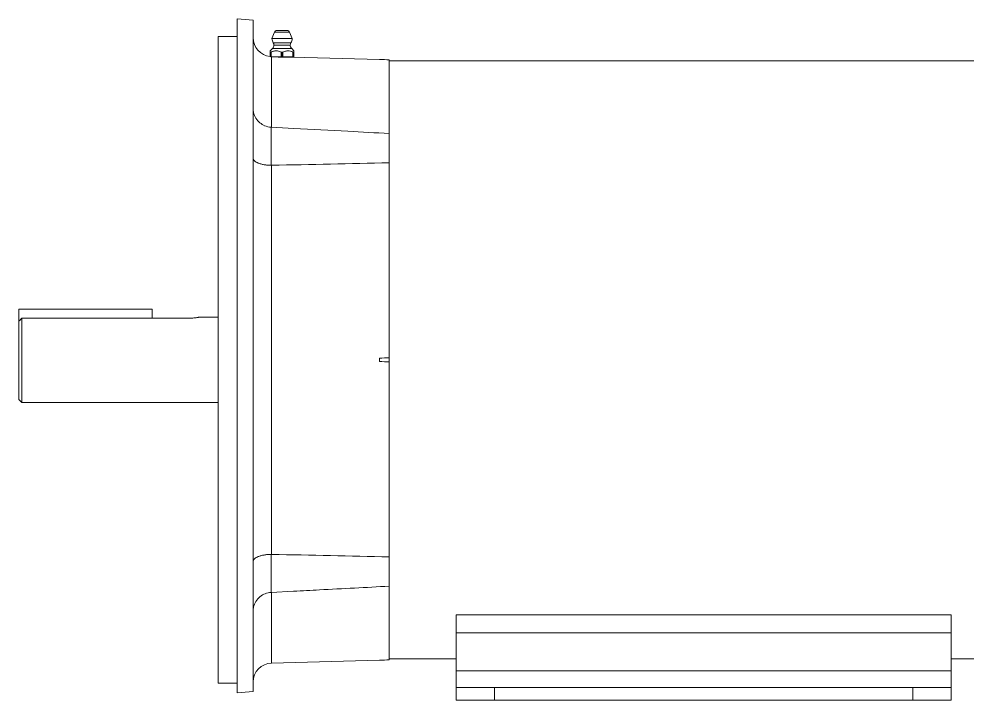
# Paper-space layout '_Back' of a CAD drawing. Header units: inches. Extents: x -9.3 to 11.8, y -4.5 to 4.5.
# Drawn here: x -9.27 to 3.18, y -4.47 to 4.48 of the extents above; entities that cross this region are included whole.
import ezdxf

# ---------------------------------------------------------------- set-up
doc = ezdxf.new("R2010")
doc.units = ezdxf.units.IN
doc.header["$MEASUREMENT"] = 0

psp = doc.layouts.new('_Back')

# ---------------------------------------------------------------- linework, layer by layer
at = {"color": 7, "linetype": 'Continuous', "lineweight": 15}
for p, q in [((-6.197, 4.461), (-6.406, 4.479)), ((-6.406, 4.479), (-6.406, -4.374)), ((-6.197, -4.356), (-6.197, 4.461)), ((-6.406, 4.249), (-6.656, 4.249)), ((-6.656, 4.249), (-6.656, -4.249)), ((-5.915, 4.307), (-5.95, 4.22)), ((-5.718, 4.307), (-5.915, 4.307)), ((-5.683, 4.22), (-5.718, 4.307)), ((-5.95, 4.22), (-5.683, 4.22)), ((-5.933, 4.166), (-5.7, 4.166)), ((-5.709, 4.135), (-5.924, 4.135)), ((-5.943, 4.091), (-5.973, 4.06)), ((-5.973, 4.043), (-5.973, 3.984)), ((-5.967, 4.041), (-5.97, 4.041)), ((-5.97, 3.984), (-5.97, 4.041)), ((-5.967, 4.041), (-5.967, 3.984)), ((-5.96, 3.983), (-5.96, 4.043)), ((-5.69, 4.091), (-5.943, 4.091)), ((-5.829, 4.043), (-5.829, 3.983)), ((-5.813, 4.041), (-5.82, 4.041)), ((-5.82, 3.984), (-5.82, 4.041)), ((-5.813, 4.041), (-5.813, 3.984)), ((-5.804, 3.983), (-5.804, 4.043)), ((-5.66, 4.06), (-5.69, 4.091)), ((-5.673, 4.043), (-5.673, 3.983)), ((-5.663, 4.041), (-5.666, 4.041)), ((-5.666, 3.984), (-5.666, 4.041)), ((-5.663, 4.041), (-5.663, 3.984)), ((-5.66, 3.983), (-5.66, 4.043)), ((-5.967, 3.984), (-5.97, 3.984)), ((-5.953, 3.982), (-5.953, 3.056)), ((-5.907, 3.98), (-5.939, 3.982)), ((-5.829, 3.978), (-5.673, 3.978)), ((-5.813, 3.984), (-5.82, 3.984)), ((-5.817, 3.978), (-5.817, 3.984)), ((-4.537, 3.947), (-5.677, 3.976)), ((-5.673, 3.978), (-5.66, 3.98)), ((-5.666, 3.984), (-5.663, 3.984)), ((-4.537, 3.946), (-4.537, 3.947)), ((-4.407, -3.943), (-4.407, 3.943)), ((4.407, 3.928), (-4.407, 3.928)), ((-5.661, 3.04), (-5.96, 3.056)), ((-5.953, 2.556), (-5.953, -2.556)), ((-9.274, -0.522), (-9.274, 0.666)), ((-7.524, 0.666), (-9.274, 0.666)), ((-7.524, 0.548), (-7.524, 0.666)), ((-9.234, 0.548), (-9.234, -0.562)), ((-7.024, 0.548), (-9.234, 0.548)), ((-6.656, 0.562), (-6.899, 0.562)), ((-4.537, -0.023), (-4.537, 0.023)), ((-9.274, -0.522), (-9.234, -0.562)), ((-9.234, -0.562), (-6.656, -0.562)), ((-5.96, -3.056), (-5.664, -3.04)), ((2.974, -3.349), (-3.527, -3.349)), ((-3.527, -4.47), (-3.527, -3.349)), ((2.974, -4.47), (2.974, -3.349)), ((2.974, -3.588), (-3.527, -3.588)), ((-5.953, -3.984), (-4.537, -3.947)), ((-4.537, -3.946), (-4.537, -3.947)), ((-3.527, -3.928), (-4.407, -3.928)), ((-3.527, -3.928), (-4.407, -3.928)), ((4.407, -3.928), (2.974, -3.928)), ((4.407, -3.928), (2.974, -3.928)), ((2.974, -4.086), (-3.527, -4.086)), ((-6.656, -4.249), (-6.406, -4.249)), ((-6.197, -4.356), (-6.406, -4.374)), ((2.974, -4.306), (-3.527, -4.306)), ((-3.026, -4.306), (-3.026, -4.47)), ((2.474, -4.47), (2.474, -4.306)), ((2.974, -4.47), (-3.527, -4.47))]:
    psp.add_line(p, q, dxfattribs=at)
at = {"color": 8, "linetype": 'Continuous', "lineweight": 15}
for p, q in [((-5.96, 3.056), (-5.96, 2.556)), ((-5.96, -2.556), (-5.96, -3.056)), ((-5.953, -3.056), (-5.953, -3.984))]:
    psp.add_line(p, q, dxfattribs=at)
at = {"color": 7, "linetype": 'Continuous', "lineweight": 15}
for centre, start, end in [((-5.947, 4.234), 180, 263.9226), ((-5.947, 3.306), 246.7547, 267), ((-5.947, -3.306), 93, 111.4832), ((-5.947, -4.234), 91.5, 180)]:
    psp.add_arc(centre, 0.25, start, end, dxfattribs=at)
for points, knots in [([(-5.882, 4.328), (-5.889, 4.328), (-5.896, 4.326), (-5.908, 4.318), (-5.913, 4.313), (-5.915, 4.307)], [0, 0, 0, 0, 0.5, 0.5, 1, 1, 1, 1]), ([(-5.751, 4.328), (-5.751, 4.328), (-5.751, 4.328), (-5.755, 4.328), (-5.758, 4.328), (-5.769, 4.328), (-5.776, 4.328), (-5.795, 4.328), (-5.806, 4.328), (-5.827, 4.328), (-5.838, 4.328), (-5.857, 4.328), (-5.864, 4.328), (-5.875, 4.328), (-5.878, 4.328), (-5.882, 4.328), (-5.882, 4.328), (-5.882, 4.328)], [0, 0, 0, 0, 0.125, 0.125, 0.25, 0.25, 0.375, 0.375, 0.5, 0.5, 0.625, 0.625, 0.75, 0.75, 0.875, 0.875, 1, 1, 1, 1]), ([(-5.751, 4.328), (-5.744, 4.328), (-5.737, 4.326), (-5.725, 4.318), (-5.72, 4.313), (-5.718, 4.307)], [0, 0, 0, 0, 0.5, 0.5, 1, 1, 1, 1]), ([(-5.943, 4.091), (-5.937, 4.096), (-5.932, 4.103), (-5.926, 4.118), (-5.924, 4.127), (-5.924, 4.135)], [0, 0, 0, 0, 0.5, 0.5, 1, 1, 1, 1]), ([(-5.69, 4.091), (-5.696, 4.096), (-5.701, 4.103), (-5.707, 4.118), (-5.709, 4.127), (-5.709, 4.135)], [0, 0, 0, 0, 0.5, 0.5, 1, 1, 1, 1]), ([(-5.973, 4.059), (-5.973, 4.057), (-5.973, 4.055), (-5.973, 4.045), (-5.973, 4.043)], [0, 0, 0, 0, 0.758823, 1, 1, 1, 1]), ([(-5.96, 4.043), (-5.95, 4.048), (-5.939, 4.052), (-5.923, 4.057), (-5.917, 4.058), (-5.906, 4.06), (-5.9, 4.06), (-5.883, 4.06), (-5.872, 4.058), (-5.85, 4.052), (-5.84, 4.048), (-5.829, 4.043)], [0, 0, 0, 0, 0.25, 0.25, 0.375, 0.375, 0.5, 0.5, 0.75, 0.75, 1, 1, 1, 1]), ([(-5.804, 4.043), (-5.793, 4.048), (-5.783, 4.052), (-5.766, 4.057), (-5.761, 4.058), (-5.75, 4.06), (-5.744, 4.06), (-5.727, 4.06), (-5.716, 4.058), (-5.694, 4.052), (-5.683, 4.048), (-5.673, 4.043)], [0, 0, 0, 0, 0.25, 0.25, 0.375, 0.375, 0.5, 0.5, 0.75, 0.75, 1, 1, 1, 1]), ([(-5.66, 4.043), (-5.66, 4.053), (-5.66, 4.064), (-5.66, 4.059), (-5.66, 4.059)], [0, 0, 0, 0, 0.914761, 1, 1, 1, 1]), ([(-5.907, 3.98), (-5.894, 3.98), (-5.882, 3.979), (-5.856, 3.979), (-5.843, 3.978), (-5.829, 3.978)], [0, 0, 0, 0, 0.5, 0.5, 1, 1, 1, 1]), ([(-5.677, 3.976), (-5.677, 3.976), (-5.678, 3.976), (-5.682, 3.976), (-5.685, 3.976), (-5.693, 3.976), (-5.698, 3.976), (-5.71, 3.976), (-5.716, 3.976), (-5.73, 3.976), (-5.738, 3.976), (-5.755, 3.976), (-5.763, 3.977), (-5.782, 3.977), (-5.791, 3.977), (-5.81, 3.977), (-5.82, 3.978), (-5.829, 3.978)], [0, 0, 0, 0, 0.125, 0.125, 0.25, 0.25, 0.375, 0.375, 0.5, 0.5, 0.625, 0.625, 0.75, 0.75, 0.875, 0.875, 1, 1, 1, 1]), ([(-6.197, 3.3), (-6.197, 3.3), (-6.197, 3.299), (-6.196, 3.282), (-6.191, 3.238), (-6.164, 3.173), (-6.113, 3.112), (-6.066, 3.088), (-6.045, 3.077)], [0, 0, 0, 0, 0.002882, 0.01633, 0.182468, 0.47672, 0.75583, 1, 1, 1, 1]), ([(-4.407, 2.974), (-4.588, 2.983), (-5.006, 3.006), (-5.424, 3.028), (-5.661, 3.04)], [0, 0, 0, 0, 0.433317, 1, 1, 1, 1]), ([(-5.96, 2.556), (-5.976, 2.556), (-5.992, 2.557), (-6.015, 2.559), (-6.023, 2.56), (-6.038, 2.562), (-6.046, 2.563), (-6.067, 2.567), (-6.081, 2.57), (-6.1, 2.575), (-6.107, 2.577), (-6.118, 2.581), (-6.124, 2.583), (-6.14, 2.589), (-6.15, 2.594), (-6.166, 2.604), (-6.173, 2.61), (-6.185, 2.621), (-6.189, 2.627), (-6.194, 2.636), (-6.195, 2.639), (-6.196, 2.644), (-6.196, 2.645), (-6.196, 2.648), (-6.197, 2.65), (-6.197, 2.652)], [0, 0, 0, 0, 0.125, 0.125, 0.1875, 0.1875, 0.25, 0.25, 0.375, 0.375, 0.4375, 0.4375, 0.5, 0.5, 0.625, 0.625, 0.75, 0.75, 0.875, 0.875, 0.9375, 0.9375, 0.96875, 0.96875, 1, 1, 1, 1]), ([(-6.899, 0.562), (-6.899, 0.562), (-6.899, 0.562), (-6.903, 0.561), (-6.905, 0.561), (-6.911, 0.56), (-6.915, 0.559), (-6.924, 0.557), (-6.929, 0.556), (-6.941, 0.554), (-6.947, 0.554), (-6.961, 0.552), (-6.968, 0.551), (-6.983, 0.55), (-6.991, 0.549), (-7.007, 0.548), (-7.015, 0.548), (-7.024, 0.548)], [0, 0, 0, 0, 0.125, 0.125, 0.25, 0.25, 0.375, 0.375, 0.5, 0.5, 0.625, 0.625, 0.75, 0.75, 0.875, 0.875, 1, 1, 1, 1]), ([(-5.96, -2.556), (-5.976, -2.556), (-5.992, -2.557), (-6.015, -2.559), (-6.023, -2.56), (-6.038, -2.562), (-6.046, -2.563), (-6.067, -2.567), (-6.081, -2.57), (-6.1, -2.575), (-6.107, -2.577), (-6.118, -2.581), (-6.124, -2.583), (-6.14, -2.589), (-6.15, -2.594), (-6.166, -2.604), (-6.173, -2.61), (-6.185, -2.621), (-6.189, -2.627), (-6.194, -2.636), (-6.195, -2.639), (-6.196, -2.644), (-6.196, -2.645), (-6.196, -2.648), (-6.197, -2.65), (-6.197, -2.652)], [0, 0, 0, 0, 0.125, 0.125, 0.1875, 0.1875, 0.25, 0.25, 0.375, 0.375, 0.4375, 0.4375, 0.5, 0.5, 0.625, 0.625, 0.75, 0.75, 0.875, 0.875, 0.9375, 0.9375, 0.96875, 0.96875, 1, 1, 1, 1]), ([(-5.664, -3.04), (-5.551, -3.034), (-5.132, -3.013), (-4.712, -2.99), (-4.407, -2.974)], [0, 0, 0, 0, 0.270553, 1, 1, 1, 1]), ([(-6.197, -3.3), (-6.197, -3.3), (-6.197, -3.299), (-6.196, -3.282), (-6.191, -3.238), (-6.165, -3.172), (-6.11, -3.113), (-6.064, -3.079), (-6.038, -3.073), (-6.038, -3.073)], [0, 0, 0, 0, 0.0028073, 0.0159051, 0.1777232, 0.4643238, 0.7361764, 0.9989863, 1, 1, 1, 1])]:
    psp.add_open_spline(points, degree=3, knots=knots, dxfattribs=at)
for points in [[(-5.95, 4.22), (-5.948, 4.201), (-5.942, 4.182), (-5.933, 4.166)], [(-5.924, 4.135), (-5.924, 4.145), (-5.927, 4.156), (-5.933, 4.166)], [(-5.709, 4.135), (-5.709, 4.145), (-5.706, 4.156), (-5.7, 4.166)], [(-5.683, 4.22), (-5.685, 4.201), (-5.691, 4.182), (-5.7, 4.166)], [(-5.97, 4.041), (-5.972, 4.041), (-5.973, 4.041), (-5.973, 4.043)], [(-5.96, 4.043), (-5.963, 4.041), (-5.966, 4.041), (-5.967, 4.041)], [(-5.82, 4.041), (-5.823, 4.041), (-5.826, 4.041), (-5.829, 4.043)], [(-5.804, 4.043), (-5.807, 4.041), (-5.81, 4.041), (-5.813, 4.041)], [(-5.666, 4.041), (-5.667, 4.041), (-5.67, 4.041), (-5.673, 4.043)], [(-5.66, 4.043), (-5.66, 4.041), (-5.661, 4.041), (-5.663, 4.041)], [(-5.971, 3.984), (-5.972, 3.984), (-5.973, 3.984), (-5.973, 3.984)], [(-5.953, 3.982), (-5.959, 3.983), (-5.964, 3.983), (-5.971, 3.984)], [(-5.97, 3.984), (-5.971, 3.984), (-5.971, 3.984), (-5.971, 3.984)], [(-5.967, 3.984), (-5.966, 3.984), (-5.963, 3.984), (-5.96, 3.983)], [(-5.939, 3.982), (-5.946, 3.982), (-5.953, 3.983), (-5.96, 3.983)], [(-5.953, 3.982), (-5.949, 3.982), (-5.944, 3.982), (-5.939, 3.982)], [(-5.829, 3.983), (-5.855, 3.981), (-5.881, 3.98), (-5.907, 3.98)], [(-5.82, 3.984), (-5.823, 3.984), (-5.826, 3.984), (-5.829, 3.983)], [(-5.804, 3.983), (-5.807, 3.984), (-5.81, 3.984), (-5.813, 3.984)], [(-5.673, 3.983), (-5.695, 3.981), (-5.738, 3.979), (-5.782, 3.981), (-5.804, 3.983)], [(-5.677, 3.976), (-5.676, 3.977), (-5.674, 3.978), (-5.673, 3.978)], [(-5.666, 3.984), (-5.667, 3.984), (-5.67, 3.984), (-5.673, 3.983)], [(-5.66, 3.983), (-5.66, 3.984), (-5.661, 3.984), (-5.663, 3.984)], [(-4.537, 3.946), (-4.493, 3.945), (-4.45, 3.944), (-4.407, 3.943)], [(-5.96, 2.556), (-5.957, 2.556), (-5.955, 2.556), (-5.953, 2.556)], [(-5.953, 2.556), (-5.438, 2.567), (-4.922, 2.578), (-4.407, 2.589)], [(-9.234, 0.548), (-9.247, 0.535), (-9.26, 0.521), (-9.274, 0.507)], [(-4.407, 0.027), (-4.45, 0.025), (-4.493, 0.024), (-4.537, 0.023)], [(-4.537, -0.023), (-4.493, -0.024), (-4.45, -0.025), (-4.407, -0.027)], [(-5.953, -2.556), (-5.955, -2.556), (-5.957, -2.556), (-5.96, -2.556)], [(-4.407, -2.589), (-4.922, -2.578), (-5.438, -2.567), (-5.953, -2.556)], [(-4.407, -3.943), (-4.45, -3.944), (-4.493, -3.945), (-4.537, -3.946)]]:
    psp.add_open_spline(points, degree=3, dxfattribs=at)

doc.saveas('drawing.dxf')
